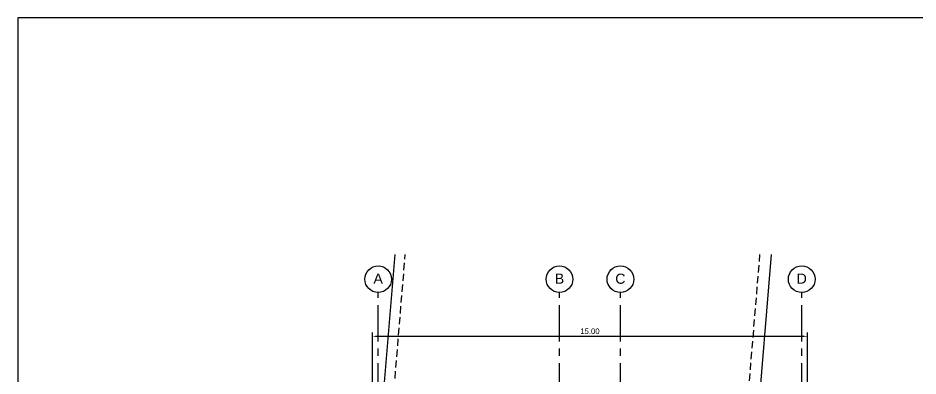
# Model space of a CAD drawing. Header units: millimetres. Extents: x -15114 to 47886, y -45189 to 14211.
# Drawn here: x -15114 to 15909, y 1854 to 14211 of the extents above; entities that cross this region are included whole.
import ezdxf

# ---------------------------------------------------------------- set-up
doc = ezdxf.new("R2010")
doc.units = ezdxf.units.MM
doc.header["$LTSCALE"] = 1000
doc.linetypes.add('MITTE', pattern=[2, 1.25, -0.25, 0.25, -0.25])
doc.linetypes.add('STRICHLINIE2', pattern=[0.375, 0.25, -0.125])
for name, color, linetype in [('A_ARCHITEKTUR', 253, 'Continuous'), ('V_ACHSEN', 251, 'MITTE'), ('V_BEMASSUNG', 251, 'Continuous'), ('V_PLANLAYOUT', 252, 'Continuous')]:
    doc.layers.add(name, color=color, linetype=linetype)
doc.styles.add('ARIAL', font='arial.ttf')
doc.dimstyles.get("Standard").update_dxf_attribs({"dimscale": 30, "dimtxt": 6.35, "dimasz": 6.35, "dimexe": 4.572, "dimexo": 1.5875, "dimgap": 2.54, "dimtad": 1, "dimlfac": 0.001, "dimzin": 0, "dimdsep": 46, "dimtxsty": 'ARIAL', "dimcen": 2.286, "dimadec": 0, "dimazin": 0, "dimtfac": 1, "dimtofl": 0, "dimtmove": 0, "dimatfit": 3, "dimfxl": 25.4, "dimtolj": 1, "dimtzin": 0, "dimarcsym": 0})

# ---------------------------------------------------------------- blocks, each defined once
blk = doc.blocks.new('*D0')
at = {"layer": 'Defpoints', "color": 0, "transparency": 16777216}
for p in [(12100, 3224), (-2900, -3750), (12100, -3750)]:
    blk.add_point(p, dxfattribs=at)
at = {"layer": 'V_BEMASSUNG', "color": 0, "lineweight": -2, "transparency": 16777216}
for p, q in [((-2900, -3702), (-2900, 3361)), ((-2710, 3224), (11910, 3224)), ((12100, -3702), (12100, 3361))]:
    blk.add_line(p, q, dxfattribs=at)
at = {"layer": 'V_BEMASSUNG', "color": 0, "transparency": 16777216}
for points in [[(-2710, 3256), (-2710, 3192), (-2900, 3224)], [(11910, 3256), (11910, 3192), (12100, 3224)]]:
    blk.add_solid(points, dxfattribs=at)
at = {"layer": 'V_BEMASSUNG', "color": 0, "transparency": 16777216, "insert": (4600, 3398), "char_height": 190.5, "attachment_point": 5, "style": 'ARIAL'}
blk.add_mtext('\\A1;15.00', dxfattribs=at)

msp = doc.modelspace()

# ---------------------------------------------------------------- linework, layer by layer
at = {"layer": 'A_ARCHITEKTUR', "flags": 128}
msp.add_lwpolyline([(10852.475, 6050.025), (10352.9, 43.812), (-2596.075, 249.337), (-2115.038, 6050.025)], dxfattribs=at)
at = {"layer": 'A_ARCHITEKTUR', "linetype": 'STRICHLINIE2', "flags": 128}
msp.add_lwpolyline([(10451.062, 6050.025), (9993.587, 549.575), (-2203.926, 743.162), (-1763.85, 6050.025)], dxfattribs=at)
at = {"layer": 'V_ACHSEN'}
for points in [[(-2693.015, -40950.087), (-2699.283, 4735.735)], [(3556.997, -40950.087), (3550.73, 4735.735)], [(5657.624, -40950.087), (5650.742, 4735.735)], [(11909.244, -40950.091), (11902.049, 4735.737)]]:
    msp.add_lwpolyline(points, dxfattribs=at)
at = {"layer": 'V_ACHSEN', "linetype": 'Continuous'}
for centre in [(-2699.283, 5195.569), (3550.73, 5195.569), (5650.742, 5195.569), (11900.755, 5195.569)]:
    msp.add_circle(centre, 459.833, dxfattribs=at)
at = {"layer": 'V_PLANLAYOUT'}
msp.add_lwpolyline([(47886.028, -45189.487), (47886.028, 14210.513), (-15113.972, 14210.513), (-15113.972, -45189.487)], close=True, dxfattribs=at)

# ---------------------------------------------------------------- texts
at = {"layer": 'V_ACHSEN', "linetype": 'Continuous', "char_height": 349.988, "attachment_point": 5, "style": 'ARIAL'}
for s, insert in [('{\\W1.000000;A}', (-2699.283, 5215.575)), ('{\\W1.000000;B}', (3550.73, 5215.575)), ('{\\W1.000000;C}', (5650.742, 5209.625)), ('{\\W1.000000;D}', (11900.755, 5215.575))]:
    msp.add_mtext(s, dxfattribs=dict(at, insert=insert))

# ---------------------------------------------------------------- dimensions: what is measured, and where the dimension line sits
at = {"layer": 'V_BEMASSUNG'}
dim = msp.add_linear_dim(base=(12100.012, 3224.149), p1=(-2900.013, -3750), p2=(12100.012, -3749.988), dimstyle='Standard', dxfattribs=at)
dim.commit()
dim.dimension.update_dxf_attribs({"geometry": '*D0', "text_midpoint": (4600, 3397.613)})

doc.saveas('drawing.dxf')
